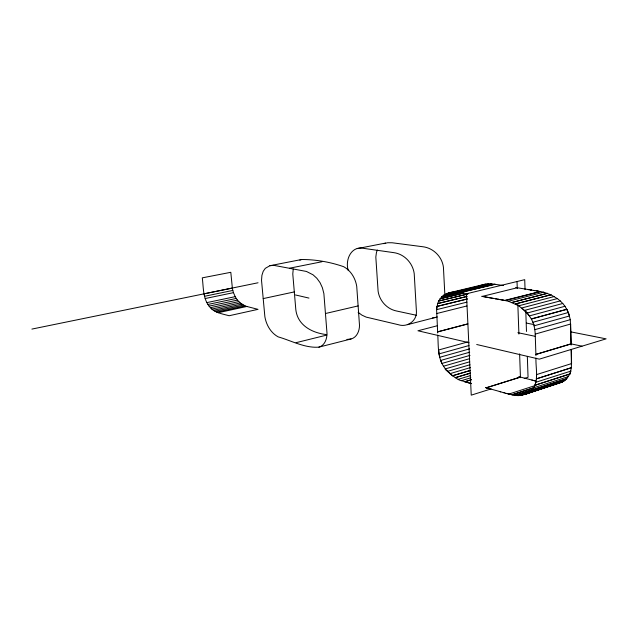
<?xml version="1.0" encoding="UTF-8"?>
<svg xmlns="http://www.w3.org/2000/svg" width="638" height="638" viewBox="0 0 638 638"><rect width="100%" height="100%" fill="white"/><g stroke="black" fill="none" stroke-linecap="round" stroke-linejoin="round"><path stroke-width="0.96" d="M524.891 394.42C506.803 397.211 528.838 394.786 529.939 391.884C540.043 383.765 535.473 368.947 535.968 358.054M566.05 379.411L569.901 374.02L571.409 367.703L536.43 378.844L536.542 374.602L571.592 363.58L571.265 349.592M470.828 377.792L461.426 380.679C455.022 380.12 434.271 358.46 452.446 375.806L470.254 370.511M461.426 380.631L471.315 383.621L464.759 381.731L471.354 379.777M554.255 296.526L518.798 305.801L508.398 301.232L543.736 292.212L550.905 294.82L557.357 298.624M543.736 292.268L540.522 291.542L505.216 300.57L508.39 301.288M547.396 293.328L512.003 302.468L547.388 293.328M458.267 379.315L470.477 375.599M460.652 292.371L441.592 296.949L438.625 301.056L437.66 303.608L467.08 296.415L437.628 303.576L436.599 309.637L437.692 332.956M467.279 298.959L436.942 306.423L436.631 309.661L466.936 302.133M293.249 269.037L292.778 273.973L295.825 309.709C297.683 325.547 312.285 332.996 326.712 334.615M452.454 375.766L470.262 370.471M518.798 305.801L527.299 312.955M449.838 373.701L470.453 367.576M570.874 371.093L535.856 382.258L534.923 385.24L569.901 374.02L570.835 371.061M377.393 250.08L376.46 252.329L375.822 257.05L378.087 291.072C379.387 300.681 386.907 309.039 396.453 310.977L416.335 315.26M445.364 368.86L443.522 366.212L469.712 358.652M566.313 379.179L564.758 380.543L529.939 391.884L533.615 387.808M443.498 366.236C437.54 357.057 438.442 345.549 437.78 335.125M521.972 395.105L562.325 381.947L566.799 378.685L515.432 395.313L508.622 394.013M527.299 312.963L531.366 318.976L566.895 309.278L569.551 315.954L534.046 325.835L534.867 329.655L570.3 319.686L571.114 345.046L570.651 324.032M534.086 325.827L532.929 322.262L568.41 312.5L570.3 319.686M566.895 309.286L531.366 318.976M568.37 312.516L565.021 306.272L529.492 315.882L521.892 307.931L557.373 298.576L560.212 300.937M562.341 381.939L564.734 380.495M460.628 292.332L441.568 296.909L443.506 295.282L448.243 293.025L485.486 284.085L491.723 283.846L503.565 285.545M524.907 394.42L562.349 381.995L524.891 394.364M318.896 347.136C324.806 345.517 327.055 338.834 326.999 333.283L323.881 293.608L322.381 287.714L320.037 282.642L316.887 278.312L313.059 274.819L306.455 271.453L273.758 265.352L269.906 265.711L265.304 268.335L263.191 271.357L261.923 275.321L261.524 280.345L264.874 316.719C266.253 324.854 270.751 332.853 278.176 336.872C291.351 340.652 304.924 348.284 318.896 347.136L351.028 338.985C356.945 337.422 359.513 330.899 359.497 325.284L356.73 286.366C355.462 278.359 350.916 270.64 343.675 266.7C330.404 262.051 315.595 259.443 301.575 259.514L269.906 265.711M480.988 285.409L485.502 284.133M358.125 312.325L361.913 315.132L366.172 317.11L398.256 324.678C407.14 327.741 417.108 320.994 416.415 311.28L414.221 273.702C412.882 263.191 404.364 254.012 393.742 252.64L363.66 248.365C351.036 245.486 344.799 260.392 348.332 270.679M407.355 324.694L437.317 316.942M299.812 260.121L301.575 259.514M532.889 322.286L531.406 318.96M469.64 348.858L439.67 357.296L438.609 349.999L467.662 341.968M383.709 243.684L387.665 242.735L392.171 242.767L422.779 246.739C433.306 247.927 442.134 256.755 443.426 267.266L444.885 295.418M568.554 376.548L511.915 394.834L518.79 395.401L530.952 391.389M534.309 387.537L511.915 394.834M515.432 395.313L532.244 389.794M531.972 390.049L566.831 378.725M569.862 373.988L534.963 385.272M508.805 394.109L535.84 385.344M536.43 378.844L571.409 367.703L571.217 349.584M491.124 388.901L471.243 395.153L466.466 293.791L524.723 279.659L525.058 289.62M524.261 378.47L528.049 377.273L527.331 356.355M520.441 377.058L486.236 387.8L520.441 377.106M471.346 379.73L464.759 381.779M470.286 373.15L455.269 377.688L470.278 373.198M447.461 371.388L469.935 364.769M445.34 368.892L469.688 361.786M470.023 355.374L441.935 363.429L440.659 360.454L469.688 352.208M535.936 355.637L535.21 334.097L570.651 324.016M438.976 353.915L468.97 345.549M527.275 312.995L562.788 303.473L564.989 306.304M467.774 323.913L437.604 331.872L467.806 323.921M524.731 310.339L560.236 300.897L562.764 303.505M436.982 325.835L417.954 330.771L469.002 342.702M540.354 291.518L504.634 300.402M436.655 313.553L466.92 305.961M436.974 306.447L467.311 298.975M517.251 287.754L482.248 296.399L495.678 298.791M296.088 342.67L326.696 335.102M463.73 293.097L439.941 298.839L463.754 293.129M445.747 294.014L488.517 283.814M555.02 383.909L559.614 383.031M448.243 293.025L457.095 292.148L491.723 283.846L443.506 295.282M325.444 313.529L358.117 305.913M218.252 312.692L246.826 306.463L258.007 309.35L229.122 315.738C222.08 313.776 213.618 312.692 209.105 306.144C202.836 298.129 203.506 287.355 202.294 277.849L230.804 272.306L232.36 288.057L203.977 293.847M216.545 312.094L245.072 305.897L246.826 306.463M211.824 309.079L240.239 302.97L245.072 305.897M263.207 298.6L294.309 291.909M213.323 310.283L241.77 304.143M214.902 311.256L243.389 305.124M209.105 306.144L237.464 300.115L240.239 302.97M210.412 307.691L238.795 301.622M207.924 304.446L236.259 298.448L237.464 300.115M206.864 302.611L235.191 296.654L236.259 298.448M205.149 298.544L233.468 292.659L235.191 296.654M436.017 317.429L432.381 317.947M204.495 296.287L232.814 290.442L233.468 292.659M31.9 329.088L258.047 282.77M351.028 338.985L346.897 339.448M289.7 268.175L321.911 261.747M357.224 248.613L385.607 243.062M453.945 292.084L450.986 292.379M534.827 329.655L535.25 334.089M515.424 395.257L518.782 395.353M457.095 292.092L460.461 292.571L495.136 284.229L460.461 292.523L468.053 293.871M515.767 287.515L529.484 289.732M531.247 290.075L531.789 290.115M536.263 290.84L537.244 291M530.29 289.867L530.728 289.987L528.28 289.588M533.575 290.402L538.233 291.215M531.526 290.067L530.792 289.947L534.74 290.641M538.552 291.215L539.134 291.359M537.571 291.056L540.306 291.558M531.095 289.995L530.76 289.995M496.34 298.911L495.774 298.807M497.353 299.094L499.395 299.461M496.468 298.983L498.749 299.397M481.706 296.303L493.533 298.456M502.313 299.98L503.119 300.131M500.926 299.732L502.959 300.155M495.582 298.823L495.989 298.847M498.366 299.326L501.659 299.916M504.538 300.442L502.959 300.099M503.438 300.187L504.187 300.378M504.483 300.378L504.945 300.514M526.406 323.075L534.181 324.614M571.114 331.927L606.1 338.858L539.317 359.146L476.706 344.504M517.873 332.685L535.362 336.362M570.348 343.722L582.008 346.171M308.959 298.09L295.45 294.947M533.687 380.479L536.143 381.157M518.734 376.659L533.129 380.336M531.837 380.049L534.939 380.854M508.733 394.093L507.768 393.782M508.007 393.845L505.727 393.263M503.406 392.569L504.387 392.841M505.87 393.303L499.347 391.477M489.075 388.55L485.598 387.577L500.718 391.812M232.304 288.041L232.814 290.442M517.027 281.533L517.274 288.464M517.841 304.326L518.901 334.057M519.611 353.883L520.456 377.664M525.768 310.539L526.486 331.457M515.496 303.927L550.913 294.772L515.496 303.927M571.13 343.89L535.856 354.433L571.082 343.874M467.136 294.142L438.625 301.064L467.16 294.174"/></g></svg>
